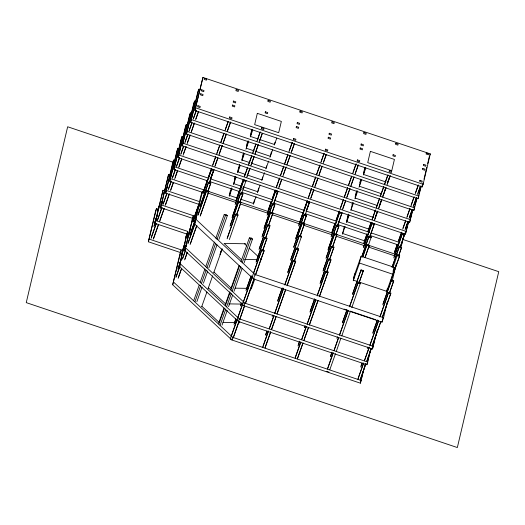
<?xml version="1.0" encoding="UTF-8"?>
<svg xmlns="http://www.w3.org/2000/svg" width="525" height="525" viewBox="0 0 525 525"><rect width="100%" height="100%" fill="white"/><g stroke="black" fill="none" stroke-linecap="round" stroke-linejoin="round"><path stroke-width="0.79" d="M365.249 363.858L360.393 383.178L231.84 339.964L172.699 284.767L180.298 252.505L148.365 241.769L155.525 211.339L156.457 208.714L158.005 209.239M148.365 241.769L156.457 208.714M164.542 190.785L162.993 190.267L155.827 220.69L187.76 231.427L179.235 266.313L238.376 321.51L366.923 364.724L371.037 348.58M170.12 175.042L168.564 174.523L161.398 204.953L193.338 215.69L184.807 250.576L243.954 305.767L372.501 348.981L377.363 329.661M198.942 204.363L165.578 193.148L172.745 162.717L173.677 160.092L175.225 160.617M165.578 193.148L173.677 160.092M202.348 192.294L169.765 181.342L176.925 150.911L177.857 148.286L179.406 148.811M169.765 181.342L177.857 148.286M207.303 180.751L173.946 169.536L181.105 139.105L182.037 136.48L183.586 137.005M173.946 169.536L182.037 136.48M408.588 222.16L405.451 234.15L178.126 157.73L185.286 127.299L186.218 124.674L187.766 125.199M178.126 157.73L186.218 124.674M412.952 209.573L409.638 222.344L182.306 145.917L189.473 115.493L190.398 112.868L191.953 113.387M182.306 145.917L190.398 112.868M416.948 198.548L413.818 210.538L186.487 134.111L193.653 103.688L194.578 101.062L196.133 101.581M186.487 134.111L194.578 101.062M421.312 185.962L417.998 198.732L190.667 122.305L197.833 91.882L198.758 89.257L200.314 89.775M190.667 122.305L198.758 89.257M194.847 110.499L202.939 77.451L430.27 153.871L423.104 184.301L422.179 186.926L194.847 110.499L202.939 77.451M172.699 284.767L181.223 249.88L149.29 239.144M179.235 266.313L186.834 234.052L154.895 223.315L162.993 190.267M184.807 250.576L193.338 215.69M387.292 301.914L383.578 317.697L381.997 322.153L253.45 278.939L194.309 223.748L200.911 195.7L202.493 191.244L204.041 191.763M194.309 223.748L195.891 219.286L202.493 191.244M197.932 215.355L206.574 190.66L208.838 191.422L200.202 216.116M199.92 206.916L208.563 182.227L210.827 182.989L207.9 191.546M203.018 193.777L211.654 169.083L213.918 169.844L209.363 183.015M229.176 195.832L230.416 190.568M231.348 187.943L229.576 195.464L237.326 198.076M234.419 179.511L235.128 176.505M235.351 176.886L233.756 183.658L241.507 186.27M237.536 172.22L238.777 166.957M239.708 164.332L237.937 171.852L245.687 174.457M241.894 159.666L243.488 152.893M243.712 153.274L242.117 160.046L249.867 162.652M246.428 146.35L247.314 142.59M248.069 140.72L246.297 148.24L254.048 150.846M250.261 136.047L251.856 129.275M252.072 129.662L250.477 136.434L258.228 139.04M235.528 214.974L235.732 214.102L237.996 214.863L237.792 215.736L235.528 214.974L227.089 238.796M230.068 226.157L238.711 201.462L240.975 202.223L236.683 214.627M232.057 217.724L240.693 193.029L242.957 193.791L240.03 202.348M243.58 180.764L243.79 179.885L246.054 180.646L245.844 181.525L243.58 180.764L235.148 204.579M254.487 199.782L253.601 203.543L240.424 199.113M258.668 187.976L257.782 191.737L243.055 186.788M262.671 176.925L261.962 179.931L247.236 174.982M266.68 165.867L266.149 168.125L251.416 163.177M271.392 151.804L270.329 156.319L255.596 151.371M275.041 142.255L274.509 144.513L259.777 139.565M232.595 339.727L230.331 338.966L230.534 338.093M230.331 338.966L261.824 249.729L264.088 250.491L263.885 251.363L255.445 275.185M256.069 262.165L264.712 237.471L266.976 238.232L262.69 250.628M259.042 249.532L267.684 224.844L269.948 225.606L265.663 238.002M262.021 236.9L270.657 212.205L272.921 212.966L268.636 225.363M264.003 228.46L272.646 203.766L274.91 204.527L271.983 213.091M267.1 215.322L275.743 190.627L278.007 191.389L273.446 204.56M284.793 285.049L293.436 260.354L295.7 261.115L287.057 285.81M287.68 272.79L296.323 248.095L298.587 248.857L294.295 261.253M299.086 236.342L299.296 235.469L301.56 236.23L301.35 237.103L299.086 236.342L290.653 260.164M293.626 247.524L302.269 222.83L304.533 223.591L300.248 235.994M295.614 239.085L304.257 214.397L306.521 215.158L303.594 223.716M307.145 202.132L307.348 201.252L309.612 202.013L309.409 202.893L307.145 202.132L298.712 225.947M317.172 295.936L325.815 271.241L328.079 272.002L319.436 296.697M320.06 283.677L328.702 258.983L330.967 259.744L326.675 272.14M323.033 271.044L331.675 246.35L333.939 247.111L329.647 259.514M326.012 258.412L334.648 233.717L336.912 234.478L332.627 246.875M327.994 249.972L336.637 225.277L338.901 226.039L335.974 234.596M331.091 236.834L339.727 212.139L341.992 212.901L337.437 226.072M344.242 226.708L342.648 233.481L365.899 241.297M346.782 220.533L348.023 215.263M348.6 214.148L346.828 221.675L369.305 229.228M352.026 204.212L352.38 202.709M352.603 203.096L351.008 209.869L373.485 217.422M355.143 196.921L356.383 191.651M356.961 190.536L355.189 198.063L377.665 205.616M359.855 182.857L360.741 179.097M360.964 179.484L359.369 186.25L381.071 193.548M363.503 173.309L364.744 168.039M365.144 167.672L363.549 174.444L386.026 182.004M355.058 273.328L353.45 280.16L357.315 281.459M353.22 280.803L359.507 263.051L361.115 256.226L394.373 267.409L392.766 274.234L386.479 291.985M357.984 283.001L358.194 282.128L360.458 282.89L360.248 283.762L357.984 283.001L349.552 306.823M352.439 294.558L361.082 269.863L363.346 270.624L359.061 283.027M362.742 257.001L367.027 244.598L369.292 245.359L365.006 257.762M368.812 237.037L369.016 236.165L371.28 236.926L371.077 237.799L368.812 237.037L361.738 257.014M363.471 247.715L372.107 223.027L374.377 223.788L369.817 236.952M360.393 383.178L361.141 379.995M361.515 378.407L363.202 371.247M366.923 364.724L368.983 355.976M369.357 354.388L370.486 349.617M372.501 348.981L373.249 345.804M373.623 344.21L375.309 337.057M387.424 288.304L386.708 291.336L358.864 281.978M379.949 317.041L388.585 292.346L390.849 293.108L390.646 293.98L382.482 317.034M382.837 304.776L391.473 280.081L393.737 280.842L389.452 293.245M399.479 256.456L399.689 255.577L397.425 254.815L397.215 255.695L399.479 256.456L391.046 280.271M392.129 267.232L399.413 246.382L401.678 247.144L398.751 255.701M393.862 257.933L402.504 233.244L404.768 234.006L400.208 247.17M381.997 322.153L383.112 317.422M392.313 280.606L396.217 264.029M402.557 240.496L401.271 245.956L404.591 233.185M402.924 238.934L403.659 235.81M405.451 234.15L407.288 226.347M407.656 224.785L408.391 221.662M409.638 222.344L412.02 212.198M413.818 210.538L414.737 206.633M415.104 205.072L416.758 198.05M417.998 198.732L418.917 194.827M419.285 193.266L420.938 186.244M422.179 186.926L423.098 183.022M424.016 179.123L426.773 167.416M427.691 163.518L429.345 156.496M168.564 174.523L160.473 207.572L192.406 218.308M157.5 210.65L159.954 203.726M164.043 192.183L165.677 187.569M157.513 210.978L159.968 204.054M163.78 193.279L165.145 189.433M154.803 222.121L157.251 215.198M161.339 203.654L162.428 200.576M167.062 187.497L167.606 185.955M154.816 222.449L157.264 215.526M161.083 204.75L162.442 200.904M166.806 188.593L167.35 187.051M154.133 225.337L156.312 219.174M160.401 207.637L162.035 203.018M153.877 226.433L155.787 221.045M160.145 208.733L162.054 203.346M165.867 192.57L166.681 190.267M151.325 237.274L156.227 223.42M157.592 219.575L161.949 207.263M163.314 203.418L166.858 193.41M168.492 188.797L171.216 181.099M172.581 177.253L175.304 169.555M176.662 165.71L179.393 158.018M181.027 153.398L183.481 146.475M185.115 141.855L187.838 134.164M189.197 130.312L191.927 122.62M193.561 118L196.284 110.309M151.069 238.37L156.24 223.748M157.336 220.671L161.963 207.592M163.058 204.514L166.871 193.738M168.23 189.893L171.229 181.427M172.318 178.349L175.317 169.883M176.407 166.806L179.675 157.572M180.764 154.494L183.763 146.029M184.852 142.951L187.852 134.492M188.941 131.407L191.94 122.948M193.298 119.096L196.298 110.637M153.641 238.055L158.55 224.201M159.908 220.356L163.997 208.812M165.631 204.192L169.175 194.191M170.809 189.577L173.263 182.648M175.173 177.266L177.621 170.336M178.986 166.491L181.709 158.793M183.619 153.412L186.067 146.482M187.432 142.636L190.155 134.938M191.52 131.093L194.243 123.401M195.877 118.781L198.332 111.858M153.385 239.151L158.563 224.529M159.653 221.452L164.286 208.373M165.375 205.295L169.463 193.751M170.553 190.673L173.552 182.208M174.641 179.13L177.634 170.664M178.73 167.587L181.722 159.121M183.087 155.275L186.086 146.81M187.176 143.732L190.168 135.266M191.264 132.188L194.532 122.955M195.622 119.877L198.621 111.412M180.298 252.505L181.223 249.88M185.935 236.618L187.76 231.427M185.679 237.713L187.038 233.861M191.947 220.014L192.491 218.472M182.306 250.865L185.03 243.167M187.208 237.011L188.573 233.166M189.394 230.856L190.752 227.01M193.476 219.312L198.929 203.923M204.376 188.534L207.375 180.068M208.195 177.765L211.463 168.525M212.822 164.679L215.552 156.988M216.91 153.136L219.64 145.445M220.999 141.599L223.998 133.133M225.356 129.281L228.086 121.59M182.05 251.961L184.498 245.037M187.228 237.339L188.587 233.494M189.131 231.952L190.221 228.874M193.495 219.64L198.942 204.251M203.575 191.172L207.388 180.397M208.208 178.087L211.477 168.853M212.566 165.775L215.834 156.542M216.654 154.232L219.923 144.998M220.743 142.695L224.011 133.462M225.1 130.384L228.099 121.918M181.184 255.137L184.446 245.917M187.438 237.464L190.431 229.018M193.154 221.333L199.139 204.428M203.221 192.905L211.654 169.083M180.974 256.016L184.511 246.028M187.504 237.576L189.138 232.962M192.951 222.206L199.205 204.533M178.087 268.282L181.355 259.061M184.616 249.841L186.526 244.46M190.063 234.472L196.593 216.031M200.13 206.043L208.563 182.227M177.883 269.154L181.42 259.166M184.413 250.714L186.592 244.571M189.853 235.351L196.658 216.136M210.787 177.772L212.146 173.926M215.145 165.46L217.868 157.763M219.233 153.917L222.226 145.451M223.322 142.373L226.314 133.914M227.679 130.062L230.403 122.371M210.801 178.1L213.793 169.634M214.889 166.556L217.882 158.091M218.971 155.013L222.246 145.779M223.059 143.469L226.334 134.236M227.423 131.158L230.692 121.925M176.105 276.714L180.456 264.423M182.634 258.274L185.351 250.589M188.075 242.911L195.694 221.393M198.142 214.482L206.574 190.66M209.298 182.91L213.918 169.844M175.895 277.594L179.977 266.063M182.424 259.153L185.417 250.701M187.865 243.784L194.939 223.808M207.834 191.435L210.827 182.989M178.369 277.476L181.63 268.255M184.898 259.035L187.071 252.893M190.339 243.672L196.593 225.999M200.406 215.243L208.838 191.422M178.159 278.355L181.696 268.367M184.688 259.914L187.412 252.23M190.129 244.545L196.934 225.337M229.32 196.192L232.043 188.495M233.402 184.649L236.132 176.958M237.766 172.338L240.22 165.414M241.854 160.794L244.302 153.871M245.936 149.251L248.666 141.56M250.3 136.94L252.755 130.016M193.758 300.477L199.198 285.108M200.287 282.037L204.914 268.977M205.728 266.667L214.436 242.084M215.801 238.238L224.234 214.423L226.124 214.449L227.358 215.598L218.925 239.42M194.992 301.626L200.701 285.488M201.521 283.185L206.148 270.126M206.962 267.816L215.67 243.232M217.028 239.387L225.461 215.572L224.234 214.423M196.882 301.658L202.053 287.057M203.411 283.218L207.769 270.92M208.858 267.848L217.015 244.794M236.309 199.27L239.032 191.573M240.391 187.727L243.39 179.261M244.755 175.416L247.478 167.718M248.843 163.872L251.836 155.407M252.925 152.329L255.924 143.863M257.289 140.018L260.013 132.32M236.047 200.366L243.403 179.589M244.493 176.512L247.492 168.046M248.581 164.968L251.856 155.735M252.669 153.425L255.938 144.191M257.027 141.113L260.302 131.88M235.357 203.707L243.79 179.885M232.26 216.845L240.693 193.029M247.072 176.197L249.795 168.499M251.16 164.653L253.883 156.955M255.248 153.11L258.248 144.644M259.606 140.798L262.06 133.875M242.727 188.836L243.548 186.526M246.816 177.293L250.084 168.059M250.904 165.749L254.172 156.516M254.993 154.206L258.261 144.972M259.35 141.894L262.349 133.429M220.205 253.713L221.839 249.099M230.272 225.284L238.711 201.462M241.493 193.817L246.054 180.646M220.001 254.586L221.904 249.204M201.738 306.6L206.922 291.966M208.012 288.881L212.651 275.789M213.741 272.705L222.2 248.824M227.299 237.917L235.732 214.102M240.24 201.469L242.957 193.791M236.618 214.515L240.975 202.223M229.359 239.558L237.996 214.863M253.345 204.271L256.069 196.573M257.434 192.727L260.157 185.036M261.791 180.416L264.521 172.718M265.88 168.873L268.603 161.182M269.968 157.329L272.692 149.638M274.326 145.018L276.78 138.095M218.879 322.599L224.063 307.965M225.153 304.881L229.793 291.788M230.882 288.704L239.065 265.591M218.905 323.945L224.346 308.575M225.435 305.504L230.062 292.445M230.875 290.135L239.584 265.552M240.942 261.706L249.382 237.891L251.272 237.917L252.505 239.065L244.073 262.887M220.139 325.093L225.848 308.956M226.669 306.652L231.289 293.593M232.109 291.29L240.817 266.7M242.176 262.854L250.609 239.039L249.382 237.891M222.029 325.126L227.2 310.524M228.559 306.685L232.641 295.155M233.999 291.316L242.163 268.268M268.236 210L271.235 201.534M272.324 198.457L275.323 189.998M276.682 186.145L279.405 178.454M280.77 174.608L283.769 166.143M284.858 163.065L287.858 154.599M289.216 150.754L292.215 142.288M267.98 211.096L271.248 201.863M272.062 199.559L275.336 190.319M276.426 187.241L279.694 178.008M280.514 175.704L283.782 166.471M284.596 164.161L287.871 154.928M288.96 151.85L292.228 142.616M267.304 214.443L275.743 190.627M264.213 227.588L272.646 203.766M279.005 186.926L281.728 179.235M283.362 174.615L286.086 166.924M287.175 163.846L290.174 155.38M291.539 151.528L294.262 143.837M276.294 194.952L277.653 191.1M278.742 188.022L281.741 179.557M282.831 176.479L286.099 167.245M286.919 164.942L290.187 155.708M291.277 152.631L294.551 143.391M262.224 236.02L270.657 212.205M273.381 204.448L278.007 191.389M259.252 248.66L267.684 224.844M272.193 212.212L274.91 204.527M268.57 225.258L272.921 212.966M234.235 323.525L235.869 318.911M240.765 305.084L241.31 303.548M246.212 289.715L251.107 275.887M256.279 261.286L264.712 237.471M234.032 324.397L235.935 319.023M240.562 305.957L241.651 302.886M246.002 290.594L251.173 275.993M265.598 237.897L269.948 225.606M231.079 336.551L237.064 319.653M237.877 317.343L252.302 276.623M253.391 273.551L261.824 249.729M262.894 249.756L266.976 238.232M231.84 339.964L232.772 337.339L173.631 282.142M238.376 321.51L239.308 318.885L180.167 263.688M243.954 305.767L244.88 303.142L185.738 247.951M253.45 278.939L255.032 274.483L195.891 219.286M233.612 336.545L239.059 321.182M240.142 318.104L244.223 306.58M245.588 302.741L254.021 278.919M255.655 274.312L264.088 250.491M233.139 338.192L239.124 321.287M239.669 319.751L244.565 305.918M245.378 303.614L254.087 279.024M239.249 322.921L239.794 321.379M251.252 289.026L254.802 279.011M300.162 220.736L303.161 212.271M303.706 210.735L307.25 200.727M308.608 196.882L311.607 188.416M312.697 185.338L315.696 176.873M316.785 173.795L319.784 165.329M321.149 161.483L323.873 153.792M299.086 224.142L303.174 212.599M303.719 211.057L307.263 201.055M308.352 197.977L311.62 188.744M312.441 186.434L315.709 177.201M316.529 174.891L320.073 164.889M320.887 162.579L324.155 153.346M298.915 225.074L307.348 201.252M295.824 238.212L304.257 214.397M306.843 209.206L309.297 202.276M310.931 197.662L313.655 189.965M315.02 186.119L317.743 178.421M319.108 174.576L322.101 166.11M323.735 161.497L326.189 154.567M306.311 211.07L309.31 202.604M310.675 198.758L313.943 189.525M314.757 187.215L318.032 177.982M318.846 175.672L322.12 166.438M323.21 163.36L326.202 154.895M293.836 246.652L302.269 222.83M305.058 215.184L309.612 202.013M290.857 259.284L299.296 235.469M303.798 222.836L306.521 215.158M300.182 235.882L304.533 223.591M265.578 334.917L266.936 331.078M277.817 300.339L282.174 288.048M287.884 271.911L296.323 248.095M265.643 335.022L267.002 331.183M272.173 316.588L272.718 315.046M277.613 301.219L282.24 288.153M297.268 248.627L301.56 236.23M262.959 346.415L268.4 331.045M269.22 328.742L273.84 315.676M274.929 312.605L283.369 288.783M284.996 284.176L293.436 260.354M262.756 347.288L268.465 331.15M269.286 328.847L273.912 315.787M274.726 313.478L283.703 288.127M294.23 261.148L298.587 248.857M265.223 347.176L270.664 331.807M271.753 328.735L276.111 316.437M277.193 313.366L285.633 289.544M287.26 284.937L295.7 261.115M265.02 348.049L270.729 331.912M271.55 329.608L276.176 316.549M276.99 314.239L285.698 289.656M332.095 231.466L335.088 223.007M336.177 219.929L339.176 211.463M340.541 207.618L343.265 199.92M344.63 196.074L347.622 187.609M348.712 184.531L351.711 176.065M353.076 172.22L356.075 163.754M331.833 232.568L335.108 223.328M335.921 221.025L339.465 211.017M340.279 208.714L343.553 199.48M344.367 197.17L347.642 187.937M348.456 185.627L351.724 176.393M352.82 173.316L356.088 164.082M331.295 235.955L339.727 212.139M328.204 249.099L336.637 225.277M342.858 208.392L345.588 200.701M346.946 196.849L349.945 188.39M351.035 185.312L354.034 176.846M355.392 173.001L358.122 165.303M342.602 209.488L345.601 201.029M346.69 197.951L349.958 188.718M350.779 186.408L354.047 177.174M355.136 174.097L358.404 164.863M326.215 257.532L334.648 233.717M337.372 225.96L341.992 212.901M323.236 270.172L331.675 246.35M335.908 234.491L338.901 226.039M332.561 246.77L336.912 234.478M298.226 345.037L299.585 341.191M304.487 327.364L305.032 325.828M310.196 311.227L314.554 298.935M320.263 282.798L328.702 258.983M298.023 345.909L299.381 342.07M304.553 327.469L305.097 325.933M309.993 312.106L314.619 299.04M329.582 259.409L333.939 247.111M295.339 357.295L300.779 341.933M301.868 338.855L306.226 326.563M307.309 323.492L315.748 299.67M317.376 295.063L325.815 271.241M295.135 358.175L300.845 342.038M301.665 339.734L306.292 326.668M307.105 324.365L315.814 299.775M326.885 271.267L330.967 259.744M297.603 358.057L302.774 343.462M304.132 339.616L308.49 327.324M309.573 324.253L318.012 300.431M319.646 295.824L328.079 272.002M297.399 358.936L303.109 342.799M303.929 340.495L308.556 327.429M309.369 325.126L318.078 300.536M342.385 234.202L345.115 226.511M346.474 222.659L349.197 214.968M350.838 210.348L353.561 202.657M354.92 198.804L357.65 191.113M359.008 187.268L361.732 179.57M363.372 174.95L365.82 168.026M364.022 242.202L367.021 233.737M368.11 230.659L371.109 222.193M372.199 219.115L375.467 209.882M376.556 206.804L379.555 198.338M380.645 195.261L383.644 186.802M384.733 183.724L387.726 175.258M363.766 243.298L367.034 234.065M367.848 231.755L371.123 222.521M372.212 219.443L375.48 210.21M376.3 207.9L379.568 198.667M380.382 196.363L383.926 186.355M384.471 184.82L388.014 174.812M363.674 246.842L372.107 223.027M353.456 277.837L361.115 256.226M375.139 217.658L377.042 212.271M379.221 206.115L381.406 199.959M383.04 195.339L383.854 193.036M384.674 190.726L385.763 187.648M387.673 182.26L389.576 176.873M374.791 219.128L377.514 211.431M378.873 207.585L381.603 199.894M382.961 196.042L385.96 187.576M387.325 183.73L390.049 176.039M374.528 220.224L377.803 210.991M378.617 208.681L381.885 199.448M382.705 197.137L385.973 187.904M387.063 184.826L390.337 175.593M361.942 256.141L369.016 236.165M362.677 256.896L367.027 244.598M369.751 236.847L374.377 223.788M368.353 245.483L371.28 236.926M364.941 257.657L369.292 245.359M330.606 355.917L331.695 352.846M342.576 322.114L346.933 309.822M352.649 293.685L361.082 269.863M330.402 356.797L332.036 352.183M336.932 338.356L337.477 336.82M342.372 322.987L346.999 309.927M327.718 368.183L333.158 352.813M334.248 349.742L338.605 337.45M339.695 334.373L348.127 310.557M349.762 305.944L358.194 282.128M327.515 369.055L333.224 352.925M334.044 350.615L338.671 337.555M339.485 335.252L348.193 310.662M358.988 282.923L363.346 270.624M329.779 369.817L335.495 353.686M336.308 351.376L340.869 338.212M341.749 336.013L350.392 311.318M351.816 307.584L360.458 282.89M394.57 251.882L397.294 244.184M398.659 240.338L401.382 232.641M403.016 228.027L405.471 221.104M407.105 216.484L409.828 208.786M411.193 204.94L413.917 197.249M415.551 192.629L418.274 184.938M394.314 252.978L397.307 244.512M398.403 241.434L401.671 232.201M402.76 229.123L405.759 220.657M406.849 217.58L410.117 208.346M410.937 206.036L414.205 196.803M415.295 193.725L418.294 185.259M429.804 155.183L430.27 153.871M394.072 257.06L402.504 233.244M405.339 228.808L407.518 222.652M409.428 217.265L412.151 209.567M413.51 205.721L416.24 198.023M417.874 193.41L420.322 186.487M405.077 229.904L408.076 221.438M409.165 218.361L412.164 209.895M413.254 206.817L416.522 197.584M417.611 194.506L420.61 186.04M392.063 267.127L399.413 246.382M400.417 246.297L404.768 234.006M393.14 267.218L397.425 254.815M393.002 271.267L394.373 267.409M398.678 255.596L401.678 247.144M391.256 279.398L399.689 255.577M361.003 366.135L362.092 363.064M372.973 332.332L377.324 320.04M383.04 303.903L391.473 280.081M360.793 367.014L362.158 363.169M367.323 348.574L367.867 347.038M372.77 333.204L377.39 320.145M358.116 378.4L363.556 363.031M364.645 359.96L368.996 347.668M370.086 344.59L378.518 320.775M380.152 316.162L388.585 292.346M357.906 379.273L363.622 363.142M364.435 360.833L369.337 347.005M369.882 345.47L378.584 320.88M389.386 293.14L393.737 280.842M360.38 379.162L365.82 363.792M366.909 360.721L371.26 348.429M372.625 344.584L380.783 321.536M382.417 316.923L390.849 293.108M360.17 380.034L365.886 363.904M366.699 361.594L371.326 348.534M372.146 346.231L380.848 321.641M225.461 215.572L227.358 215.598M250.609 239.039L252.505 239.065M245.667 243.771L224.109 243.429L241.251 259.429M244.506 259.481L256.732 259.672M235.174 288.159L247.393 288.35M228.782 303.883L241.822 304.093M223.066 322.35L235.285 322.547M195.779 107.881L423.104 184.301M191.592 119.687L418.924 196.107M187.412 131.493L414.743 207.913M183.232 143.299L410.563 219.719M179.051 155.105L406.383 231.525M211.45 169.962L213.714 170.723M275.533 191.5L277.797 192.262M339.524 213.012L341.788 213.773M371.903 223.899L374.167 224.661M402.301 234.117L404.565 234.878M173.296 162.284L67.659 126.768L26.25 302.63L457.341 447.549L498.75 271.688L403.213 239.571M174.871 166.911L209.009 178.388M210.564 178.907L241.598 189.341M243.147 189.86L272.632 199.776M274.181 200.294L304.441 210.466M305.996 210.991L337.03 221.419M338.579 221.944L369.613 232.378M371.168 232.897L399.873 242.55M209.632 181.532L239.892 191.704M241.441 192.222L271.701 202.394M274.03 203.182L303.516 213.091M305.064 213.609L336.098 224.044M337.654 224.569L367.913 234.741M370.237 235.522L398.947 245.175M208.353 183.1L210.623 183.862M240.489 193.902L242.753 194.663M272.442 204.645L274.706 205.406M304.047 215.27L306.311 216.031M336.433 226.157L338.697 226.918M399.203 247.255L401.467 248.017M170.691 178.717L204.829 190.194M207.933 191.238L236.637 200.885M240.522 202.191L268.452 211.582M272.331 212.881L300.261 222.272M303.365 223.315L332.85 233.225M335.954 234.268L365.433 244.184M368.537 245.227L395.692 254.356M206.371 191.533L208.635 192.294M238.501 202.335L240.765 203.096M270.454 213.078L272.718 213.839M302.065 223.702L304.329 224.464M334.445 234.59L336.709 235.351M366.824 245.477L369.088 246.238M207.92 193.069L235.837 202.453M240.483 204.015L268.4 213.399M272.278 214.699L299.414 223.827M304.067 225.389L331.977 234.773M336.63 236.335L364.547 245.72M368.425 247.026L394.787 255.885M166.51 190.523L199.874 201.738M267.481 225.717L269.745 226.478M331.465 247.229L333.729 247.99M359.507 263.051L392.766 274.234M264.508 238.343L266.772 239.105M296.113 248.968L298.377 249.729M328.493 259.855L330.757 260.617M360.872 270.743L363.136 271.504M391.269 280.96L393.533 281.722M261.621 250.602L263.885 251.363M293.226 261.233L295.49 261.995M325.605 272.114L327.869 272.875M388.382 293.219L390.646 293.98M255.032 274.483L383.578 317.697M344.072 309.081L346.388 309.862M350.26 311.161L375.782 319.738M244.88 303.142L373.426 346.356M239.308 318.885L367.854 362.099M232.772 337.339L361.318 380.553M326.694 371.365L328.958 372.127M244.479 243.751L246.842 245.963M249.204 248.168L258.07 256.443M260.439 258.648L261.621 259.75M213.957 272.094L231.098 288.094M208.386 287.838L225.527 303.837M201.849 306.292L218.991 322.284M197.918 105.689L197.662 106.785L199.979 107.566L200.242 106.47L197.918 105.689M200.734 93.752L200.471 94.848L202.794 95.629L203.05 94.533L200.734 93.752M201.666 89.768L201.41 90.871L203.726 91.645L203.989 90.549L201.666 89.768M204.369 78.297L204.113 79.4L206.43 80.174L206.686 79.078L204.369 78.297M229.72 116.97L229.464 118.066L231.781 118.847L232.037 117.751L229.72 116.97M232.529 105.033L232.273 106.129L234.59 106.91L234.852 105.814L232.529 105.033M233.468 101.056L233.212 102.152L235.528 102.926L235.784 101.83L233.468 101.056M236.171 89.585L235.909 90.681L238.232 91.455L238.488 90.359L236.171 89.585M257.316 113.341L254.658 124.628L278.69 132.707L281.348 121.419L257.316 113.341M261.647 127.706L261.391 128.802L263.707 129.583L263.97 128.487L261.647 127.706M265.394 111.786L265.138 112.882L267.455 113.662L267.717 112.567L265.394 111.786M268.098 100.314L267.842 101.41L270.158 102.191L270.414 101.095L268.098 100.314M293.58 138.442L293.317 139.538L295.641 140.313L295.897 139.217L293.58 138.442M296.389 126.499L296.133 127.595L298.449 128.376L298.705 127.28L296.389 126.499M297.327 122.522L297.065 123.618L299.388 124.399L299.644 123.303L297.327 122.522M300.024 111.051L299.768 112.147L302.085 112.928L302.348 111.832L300.024 111.051M325.507 149.172L325.251 150.268L327.567 151.049L327.823 149.953L325.507 149.172M328.315 137.235L328.059 138.331L330.376 139.112L330.638 138.016L328.315 137.235M329.254 133.252L328.998 134.347L331.314 135.128L331.577 134.032L329.254 133.252M331.957 121.78L331.695 122.876L334.018 123.657L334.274 122.561L331.957 121.78M357.433 159.908L357.177 161.004L359.494 161.785L359.756 160.689L357.433 159.908M360.248 147.965L359.986 149.061L362.309 149.842L362.565 148.746L360.248 147.965M361.18 143.988L360.924 145.084L363.248 145.865L363.503 144.769L361.18 143.988M363.884 132.517L363.628 133.612L365.945 134.393L366.201 133.298L363.884 132.517M370.387 151.351L367.73 162.638L391.762 170.717L394.419 159.429L370.387 151.351M389.366 170.638L389.104 171.734L391.427 172.515L391.683 171.419L389.366 170.638M393.113 154.718L392.851 155.82L395.174 156.594L395.43 155.498L393.113 154.718M395.811 143.246L395.555 144.349L397.871 145.123L398.134 144.027L395.811 143.246M419.915 180.318L419.652 181.414L421.975 182.195L422.231 181.099L419.915 180.318M422.723 168.381L422.467 169.477L424.784 170.257L425.04 169.155L422.723 168.381M423.662 164.397L423.399 165.493L425.723 166.274L425.978 165.178L423.662 164.397M426.359 152.926L426.103 154.022L428.42 154.803L428.682 153.707L426.359 152.926"/></g></svg>
